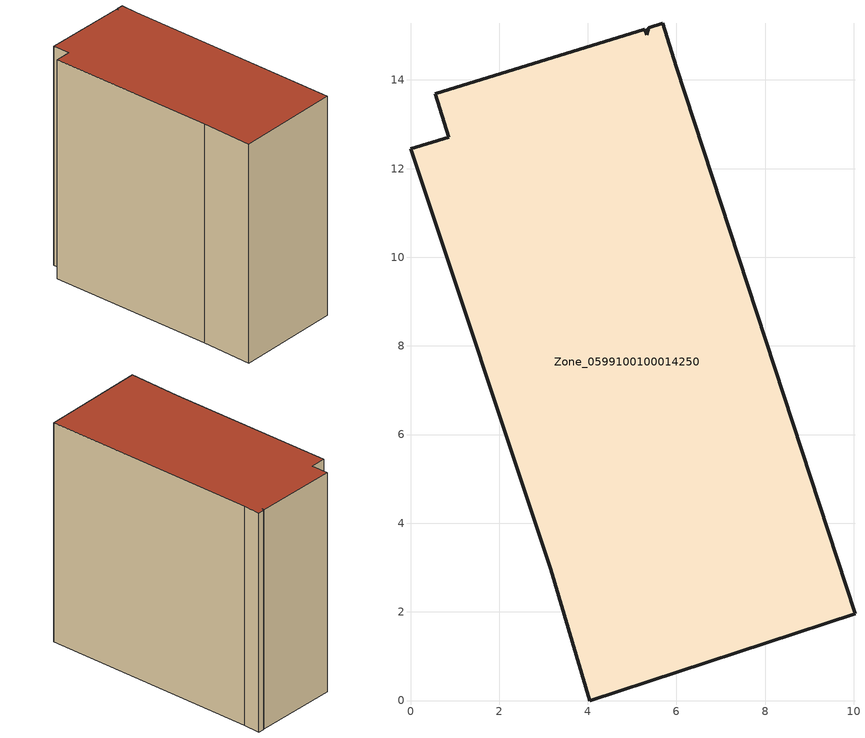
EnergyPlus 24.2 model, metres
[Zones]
Zone_0599100100014250
 floor ground (C_G): 5.69,15.28 5.99,14.3 10.03,1.95 4.04,0 3.16,2.96 0,12.45 0.86,12.71 0.56,13.69 5.28,15.15 5.33,15.02 5.38,15.18 z3.69
 wall outside (C_F): 5.99,14.3 5.69,15.28 5.38,15.18 5.33,15.02 5.28,15.15 0.56,13.69 0.86,12.71 0,12.45 3.16,2.96 4.04,0 10.03,1.95 5.99,14.3 z3.69:17
 roof outside (C_R): 5.38,15.18 5.33,15.02 5.28,15.15 0.56,13.69 0.86,12.71 0,12.45 3.16,2.96 4.04,0 10.03,1.95 5.99,14.3 5.69,15.28 z17
[BUILDING]
Pand.0599100100014250: North Axis=0; Terrain=City; Loads Convergence Tolerance Value=0.04; Temperature Convergence Tolerance Value=0.4; Solar Distribution=FullExterior; Maximum Number of Warmup Days=25; Minimum Number of Warmup Days=1
[Site:Location]
Rotterdam.The.Hague.AP_ZH_NLD Design_Conditions: Latitude=51.96; Longitude=4.45; Time Zone=1; Elevation=-4.5
[SITE:GROUNDTEMPERATURE:BUILDINGSURFACE]
18, 18, 18, 18, 18, 18, 18, 18, 18, 18, 18, 18
[MATERIAL] Thermal Absorptance=0.9; Solar Absorptance=0.7; Visible Absorptance=0.7
Name | Roughness | Thickness | Conductivity | Density | Specific Heat
G.TC.2015-2018 | MediumSmooth | 0.15 | 0.0428571 | 540 | 1210
F.TC.2015-2018 | Rough | 0.3 | 0.0666667 | 1920 | 840
R.TC.2015-2018 | MediumRough | 0.2 | 0.0333333 | 1500 | 1000
[CONSTRUCTION]
C_G: G.TC.2015-2018
C_F: F.TC.2015-2018
C_R: R.TC.2015-2018
[ZONE]
Zone_0599100100014250: Type=1; Multiplier=1; Ceiling Height=Autocalculate; Volume=Autocalculate; Floor Area=autocalculate; Part of Total Floor Area=Yes
[ZONEINFILTRATION:DESIGNFLOWRATE]
Infil_Zone_0599100100014250: Zone or ZoneList or Space or SpaceList=Zone_0599100100014250; Schedule=AlwaysOn; Design Flow Rate Calculation Method=Flow/Area; Flow Rate per Floor Area=0.0015; Constant Term Coefficient=1; Temperature Term Coefficient=0; Velocity Term Coefficient=0; Velocity Squared Term Coefficient=0
[HVACTEMPLATE:ZONE:IDEALLOADSAIRSYSTEM]
Zone_0599100100014250: Maximum Heating Supply Air Temperature=50; Minimum Cooling Supply Air Temperature=13; Maximum Heating Supply Air Humidity Ratio=0.0156; Minimum Cooling Supply Air Humidity Ratio=0.0077; Heating Limit=NoLimit; Cooling Limit=NoLimit; Dehumidification Control Type=ConstantSensibleHeatRatio; Cooling Sensible Heat Ratio=0.7; Dehumidification Setpoint=60; Humidification Control Type=None; Humidification Setpoint=30; Outdoor Air Method=None; Outdoor Air Flow Rate per Person=0.00944; Outdoor Air Flow Rate per Zone Floor Area=0; Outdoor Air Flow Rate per Zone=0; Demand Controlled Ventilation Type=None; Outdoor Air Economizer Type=NoEconomizer; Heat Recovery Type=None; Sensible Heat Recovery Effectiveness=0.7; Latent Heat Recovery Effectiveness=0.65
[ZONECONTROL:THERMOSTAT]
ThermostatControl_Zone_0599100100014250: Zone or ZoneList=Zone_0599100100014250; Control Type Schedule=DualSetpointControlType; Control 1=Thermostat_Zone_0599100100014250; Temperature Difference Between Cutout And Setpoint=0
[THERMOSTATSETPOINT:DUALSETPOINT]
Thermostat_Zone_0599100100014250: Heating Setpoint Temperature Schedule=HeatingSetpoint_Zone_0599100100014250; Cooling Setpoint Temperature Schedule=CoolingSetpoint_Zone_0599100100014250
[SCHEDULE:COMPACT]
HeatingSetpoint_Zone_0599100100014250: Through: 12/31, For: AllDays, Until: 24:00, 21
CoolingSetpoint_Zone_0599100100014250: Through: 12/31, For: AllDays, Until: 24:00, 24
DualSetpointControlType: Through: 12/31, For: AllDays, Until: 24:00, 4
AlwaysOn: Through: 12/31, For: AllDays, Until: 24:00, 1
